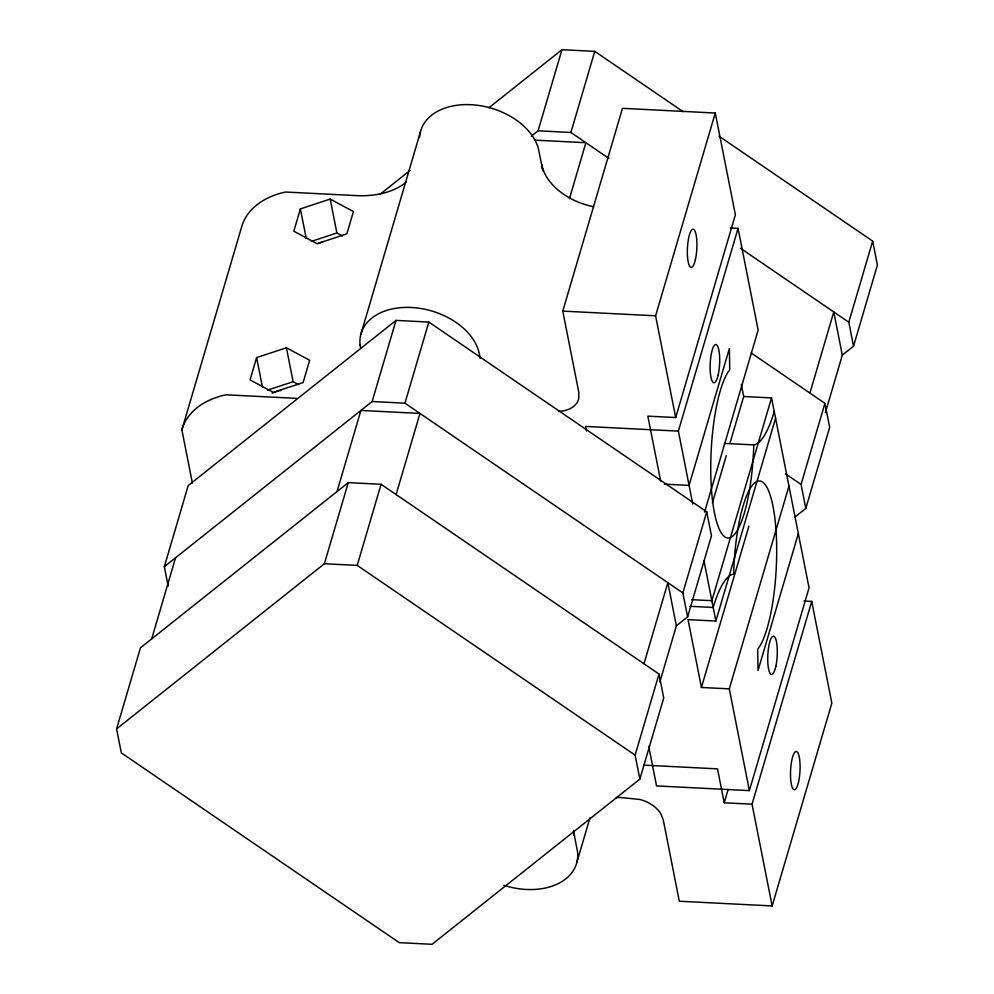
<?xml version="1.0" encoding="UTF-8"?>
<svg xmlns="http://www.w3.org/2000/svg" width="994" height="994" viewBox="0 0 994 994"><rect width="100%" height="100%" fill="white"/><g stroke="black" fill="none" stroke-linecap="round" stroke-linejoin="round"><path stroke-width="1.49" d="M774.227 411.491A115.068 28.23 -87.1 0 1 755.316 444.504L753.775 444.89L753.626 449.276A86.279 21.172 -87.1 0 1 731.099 537.232A86.279 21.172 -87.1 0 1 710.76 472.237A86.279 21.172 -87.1 0 1 729.037 370.687L729.745 369.805L729.385 348.472L689.091 485.383L664.34 484.128M192.364 482.935L181.877 429.868L242.3 224.669A86.304 58.534 16.4 0 1 282.445 192.749L285.676 192.028L356.647 195.619A76.7 52.011 16.4 0 0 406.484 182.001M116.596 728.913L140.465 647.802L348.273 482.624L381.087 484.289L658.997 674.031L663.731 698.012L639.85 779.122L432.055 944.3L399.228 942.635L121.33 752.893L116.596 728.913L324.392 563.735L348.273 482.624M168.185 586.174L164.333 566.692L188.201 485.581L396.01 320.403L428.824 322.068L706.734 511.811L711.468 535.791L687.599 616.901L676.367 625.835L659.879 681.872M151.697 638.869L175.565 557.758M256.626 357.591L250.053 379.894L273.3 392.394L303.108 382.553L309.668 360.25L286.434 347.788L256.626 357.591L262.441 387.088M300.387 208.889L293.814 231.204L317.061 243.692L346.869 233.851L353.429 211.548L330.194 199.086L300.387 208.889L306.214 238.386M360.772 334.618L420.45 131.842M337.041 491.558L360.909 410.447L419.977 413.429L396.109 494.54M164.333 566.692L372.141 401.514L396.01 320.403M639.85 779.122L635.116 755.142L357.219 565.4L381.087 484.289M687.599 616.901L682.866 592.921L404.956 403.179L428.824 322.068M531.343 136.166L538.077 130.81L561.945 49.7L594.772 51.365L683.139 111.701M608.912 158.431L570.891 132.475L594.772 51.365M569.425 198.763L585.913 142.726L534.424 140.117M558.479 411.466L563.436 410.895A28.751 19.495 16.4 0 0 571.836 407.689A28.863 19.569 16.4 0 0 575.899 404.198A28.751 19.495 16.4 0 0 578.732 398.731L578.843 392.506L562.778 311.11L622.455 108.334L715.282 113.03L735.374 214.779L675.696 417.555L647.839 416.151L660.65 480.959M675.696 417.555L655.593 315.806L715.282 113.03M692.768 504.008L678.368 431.123L738.057 228.347L730.317 227.949M576.868 862.32L589.939 817.925M643.975 663.781L667.844 582.67L676.367 625.835M704.56 512.146L758.149 330.095L738.057 228.347M635.116 755.142L658.997 674.031M682.866 592.921L706.734 511.811M712.338 503.076L726.266 455.712M730.192 442.392L743.698 396.507L741.313 384.454M743.698 396.507L771.543 397.923L711.866 600.699L691.749 599.68M648.734 746.345L656.549 785.919L749.377 790.615L729.285 688.867L701.429 687.463L688.034 619.635L715.879 621.039L775.568 418.275M701.429 687.463L748.917 526.137M809.911 393.077L833.78 311.967L842.303 355.131L825.38 412.647M729.285 688.867L788.963 486.103M794.852 517.116L805.799 508.419L801.052 484.438L824.933 403.328L751.141 352.945M842.303 355.131L853.535 346.198L848.801 322.218L872.67 241.107L718.997 136.178M798.331 533.579L758.037 670.49L757.676 649.157L758.385 648.274A86.279 21.172 -87.1 0 0 776.662 546.725A86.279 21.172 -87.1 0 0 756.322 481.73A86.279 21.172 -87.1 0 0 733.796 569.686L733.659 574.072L732.106 574.457A115.068 28.23 -87.1 0 0 713.207 607.471L689.998 606.303M805.799 508.419L829.667 427.308L824.933 403.328M853.535 346.198L877.404 265.087L872.67 241.107M616.305 797.561A57.478 38.977 16.4 0 1 622.082 797.623L640.186 799.511A28.751 19.495 16.4 0 1 650.051 803.649A28.863 19.569 16.4 0 1 655.568 807.6A28.751 19.495 16.4 0 1 660.662 813.49L663.246 819.839L679.324 901.235L772.152 905.932L752.048 804.183L724.204 802.779L728.13 789.447M749.377 790.615L809.054 587.839L771.543 397.923M752.048 804.183L811.738 601.407L803.997 601.022M772.152 905.932L831.829 703.156L811.738 601.407M181.877 429.868L182.623 427.445A86.304 58.534 16.4 0 1 222.768 395.525L225.998 394.804L296.97 398.395M379.658 194.588L410.05 170.446M489.036 107.663L561.945 49.7M311.346 241.405L336.891 232.994L342.358 235.938M267.572 390.108L293.131 381.696L298.598 384.641M538.077 130.81L570.891 132.475M562.778 311.11L655.593 315.806M372.141 401.514L404.956 403.179M678.368 431.123L585.553 426.426L586.448 430.986M724.377 443.399L753.775 444.89M324.392 563.735L357.219 565.4M643.652 765.119L717.506 768.859L724.204 802.779M740.505 248.276L848.801 322.218M785.682 473.939L801.052 484.438M703.976 560.753L715.879 621.039M541.68 164.693L542.873 170.72L538.35 148.392A61.355 41.611 16.4 0 0 474.772 104.979A61.355 41.611 16.4 0 0 419.63 137.035M480.226 358.424L479.332 353.901A61.355 41.611 16.4 0 0 413.218 307.593A61.355 41.611 16.4 0 0 360.101 345.166M573.55 830.972L574.445 835.494A57.478 38.977 16.4 0 1 573.873 830.412M360.089 345.166L360.636 347.888M330.194 199.086L336.891 232.994M286.434 347.788L293.131 381.696M573.476 830.959L577.539 851.771A61.355 41.611 16.4 0 1 503.821 885.306M593.666 206.727A57.478 38.977 16.4 0 1 554.677 186.947L552.453 184.648A57.478 38.977 16.4 0 1 541.718 164.706M317.993 243.58A19.184 13.295 -11.2 0 1 322.553 242.151M272.12 393.276A19.172 13.282 -11.2 0 1 281.165 390.443M718.215 374.775A19.184 4.709 -87.1 0 0 716.264 344.583A19.184 4.709 -87.1 0 0 710.25 371.607A19.184 4.709 -87.1 0 0 718.215 374.775M798.592 781.731A19.159 4.697 -87.1 0 0 796.654 751.563A19.159 4.697 -87.1 0 0 790.628 778.563A19.159 4.697 -87.1 0 0 798.592 781.731M775.817 666.415A19.159 4.697 -87.1 0 0 773.879 636.259A19.159 4.697 -87.1 0 0 767.865 663.246A19.159 4.697 -87.1 0 0 775.817 666.415M695.44 259.459A19.184 4.709 -87.1 0 0 693.489 229.266A19.184 4.709 -87.1 0 0 687.475 256.29A19.184 4.709 -87.1 0 0 695.44 259.459"/></g></svg>
